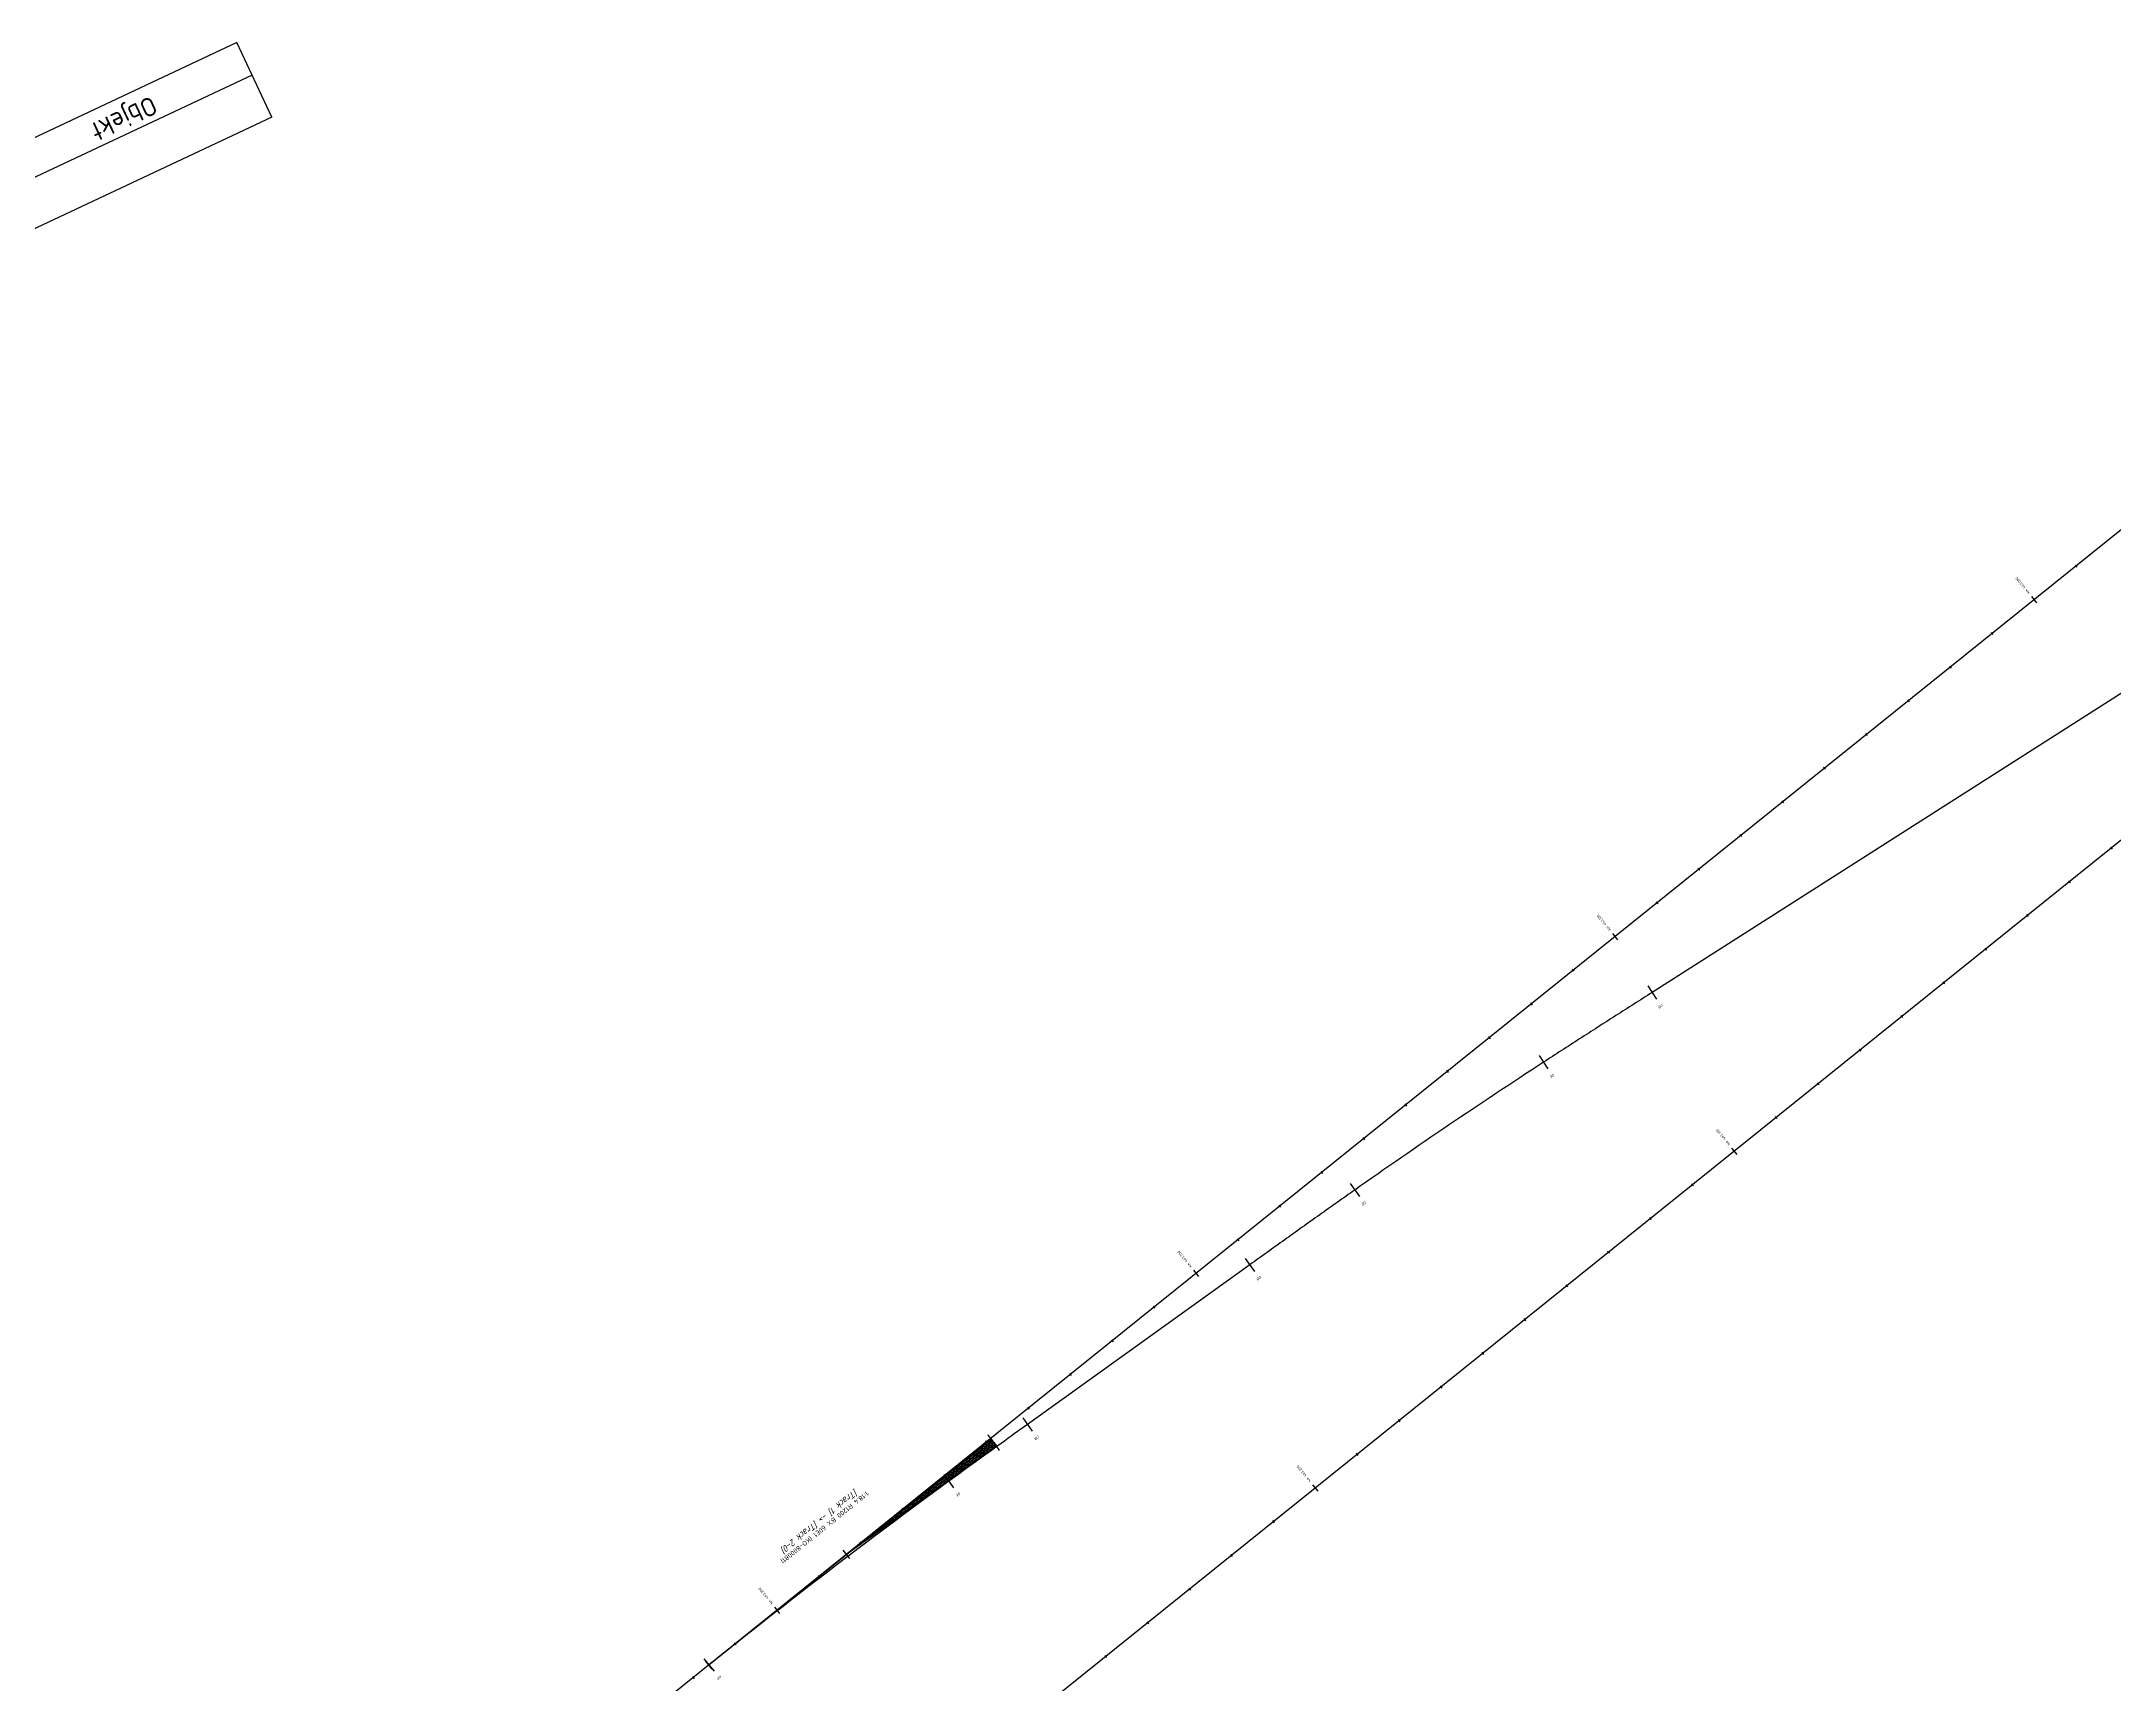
# Model space of a CAD drawing. Header units: metres. Extents: x 298967 to 310502, y 6699215 to 6703996.
# Drawn here: x 304190.9 to 304576.5, y 6702639.9 to 6702945.5 of the extents above; entities that cross this region are included whole.
import ezdxf
from ezdxf.enums import TextEntityAlignment as Align

# ---------------------------------------------------------------- set-up
doc = ezdxf.new("R2018")
doc.units = ezdxf.units.M
for name, color, linetype in [('JBTFE#ANNOTATIONS_MILEAGE', 2, 'Continuous'), ('JBTFE_TABELLER', 7, 'Continuous'), ('JBTKO$SPV', 62, 'Continuous'), ('JBTKO@OBJEKTBESKRIVELSE', 62, 'Continuous'), ('JBTKO@OBJEKTNAVN', 62, 'Continuous'), ('JBTKO@SPV_TYPE', 62, 'Continuous'), ('JBTKO_HOS', 2, 'Continuous'), ('JBTKO_HOT', 2, 'Continuous'), ('JBTKO_SPO', 2, 'Continuous'), ('JBTKO_SPV', 2, 'Continuous'), ('JBTRC$$INNSETTINGSPUNKT', 62, 'Continuous')]:
    doc.layers.add(name, color=color, linetype=linetype)
doc.styles.add('ISO', font='iso3098.shx')
doc.styles.add('RC-STANDARD', font='iso3098.shx')
doc.styles.get("Standard").update_dxf_attribs({"font": 'arial.ttf'})

# ---------------------------------------------------------------- blocks, each defined once
blk = doc.blocks.new('NO-BN-2D-JBTRC_INNSETTINGSPUNKT-Schematic')
at = {"layer": 'JBTRC$$INNSETTINGSPUNKT', "linetype": 'ByBlock', "lineweight": -2, "transparency": 16777216}
for p, q in [((-0.05, 0), (0.05, 0)), ((0, -0.05), (0, 0.05))]:
    blk.add_line(p, q, dxfattribs=at)
blk.add_circle((0, 0), 0.05, dxfattribs=at)
blk = doc.blocks.new('NO-BN-2D-JBTKO_SPV-FORBINDELSE-SPORVEKSEL-18.4-R1200-60E1-BX-2-Metric')
at = {"color": 0, "linetype": 'Continuous', "lineweight": -2, "transparency": 16777216}
for p, q in [((-67.03, 0), (-67.26, 0.22)), ((-66.49, 0), (-67.25, 0.76)), ((-66.76, 0), (-67.25, 0.49)), ((-66.22, 0), (-67.24, 1.02)), ((-65.95, 0), (-67.23, 1.28)), ((-65.69, 0), (-67.22, 1.54)), ((-65.42, 0), (-67.21, 1.8)), ((-65.15, 0), (-67, 1.86)), ((-64.88, 0), (-66.72, 1.84)), ((-64.61, 0), (-66.43, 1.83)), ((-64.34, 0), (-66.15, 1.81)), ((-64.07, 0), (-65.86, 1.8)), ((-63.8, 0), (-65.58, 1.78)), ((-63.53, 0), (-65.29, 1.76)), ((-63.26, 0), (-65.01, 1.75)), ((-62.99, 0), (-64.72, 1.73)), ((-62.72, 0), (-64.44, 1.72)), ((-62.45, 0), (-64.16, 1.7)), ((-62.18, 0), (-63.87, 1.69)), ((-61.91, 0), (-63.59, 1.67)), ((-61.64, 0), (-63.3, 1.66)), ((-61.37, 0), (-63.02, 1.64)), ((-61.11, 0), (-62.73, 1.63)), ((-60.84, 0), (-62.45, 1.61)), ((-60.57, 0), (-62.16, 1.59)), ((-60.3, 0), (-61.88, 1.58)), ((-60.03, 0), (-61.59, 1.56)), ((-59.76, 0), (-61.31, 1.55)), ((-59.49, 0), (-61.02, 1.53)), ((-59.22, 0), (-60.74, 1.52)), ((-58.95, 0), (-60.45, 1.5)), ((-58.68, 0), (-60.17, 1.49)), ((-58.41, 0), (-59.88, 1.47)), ((-58.14, 0), (-59.6, 1.45)), ((-57.87, 0), (-59.31, 1.44)), ((-57.6, 0), (-59.03, 1.42)), ((-57.33, 0), (-58.74, 1.41)), ((-57.06, 0), (-58.46, 1.39)), ((-56.8, 0), (-58.17, 1.38)), ((-56.53, 0), (-57.89, 1.36)), ((-56.26, 0), (-57.6, 1.35)), ((-55.99, 0), (-57.32, 1.33)), ((-55.72, 0), (-57.03, 1.32)), ((-55.45, 0), (-56.75, 1.3)), ((-55.18, 0), (-56.46, 1.28)), ((-54.91, 0), (-56.18, 1.27)), ((-54.64, 0), (-55.89, 1.25)), ((-54.37, 0), (-55.61, 1.24)), ((-54.1, 0), (-55.32, 1.22)), ((-53.83, 0), (-55.04, 1.21)), ((-53.56, 0), (-54.75, 1.19)), ((-53.29, 0), (-54.47, 1.18)), ((-53.02, 0), (-54.18, 1.16)), ((-52.75, 0), (-53.9, 1.15)), ((-52.48, 0), (-53.61, 1.13)), ((-52.22, 0), (-53.33, 1.11)), ((-51.95, 0), (-53.04, 1.1)), ((-51.68, 0), (-52.76, 1.08)), ((-51.41, 0), (-52.47, 1.07)), ((-51.14, 0), (-52.19, 1.05)), ((-50.87, 0), (-51.9, 1.04)), ((-50.6, 0), (-51.62, 1.02)), ((-50.33, 0), (-51.33, 1.01)), ((-50.06, 0), (-51.05, 0.99)), ((-49.79, 0), (-50.77, 0.97)), ((-49.52, 0), (-50.48, 0.96)), ((-49.25, 0), (-50.2, 0.94)), ((-48.98, 0), (-49.91, 0.93)), ((-48.71, 0), (-49.63, 0.91)), ((-48.44, 0), (-49.34, 0.9)), ((-48.17, 0), (-49.06, 0.88)), ((-47.9, 0), (-48.77, 0.87)), ((-47.64, 0), (-48.49, 0.85)), ((-47.37, 0), (-48.2, 0.84)), ((-47.1, 0), (-47.92, 0.82)), ((-46.83, 0), (-47.63, 0.8)), ((-46.56, 0), (-47.35, 0.79)), ((-46.29, 0), (-47.06, 0.77)), ((-46.02, 0), (-46.78, 0.76)), ((-45.75, 0), (-46.49, 0.74)), ((-45.48, 0), (-46.21, 0.73)), ((-45.21, 0), (-45.92, 0.71)), ((-44.94, 0), (-45.64, 0.7)), ((-44.67, 0), (-45.35, 0.68)), ((-44.4, 0), (-45.07, 0.67)), ((-44.13, 0), (-44.78, 0.65)), ((-43.86, 0), (-44.5, 0.63)), ((-43.59, 0), (-44.21, 0.62)), ((-43.32, 0), (-43.93, 0.6)), ((-43.06, 0), (-43.64, 0.59)), ((-42.79, 0), (-43.36, 0.57)), ((-42.52, 0), (-43.07, 0.56)), ((-42.25, 0), (-42.79, 0.54)), ((-41.98, 0), (-42.5, 0.53)), ((-41.71, 0), (-42.22, 0.51)), ((-41.44, 0), (-41.93, 0.49)), ((-41.17, 0), (-41.65, 0.48)), ((-40.9, 0), (-41.36, 0.46)), ((-40.63, 0), (-41.08, 0.45)), ((-40.36, 0), (-40.79, 0.43)), ((-40.09, 0), (-40.51, 0.42)), ((-39.82, 0), (-40.22, 0.4)), ((-39.55, 0), (-39.94, 0.39)), ((-39.28, 0), (-39.65, 0.37)), ((-39.01, 0), (-39.37, 0.36)), ((-38.74, 0), (-39.08, 0.34)), ((-38.48, 0), (-38.8, 0.32)), ((-38.21, 0), (-38.51, 0.31)), ((-37.94, 0), (-38.23, 0.29)), ((-37.67, 0), (-37.95, 0.28)), ((-37.4, 0), (-37.66, 0.26)), ((-37.13, 0), (-37.38, 0.25)), ((-36.86, 0), (-37.09, 0.23)), ((-36.59, 0), (-36.81, 0.22)), ((-36.32, 0), (-36.52, 0.2)), ((-36.05, 0), (-36.24, 0.19)), ((-35.78, 0), (-35.95, 0.17)), ((-35.51, 0), (-35.67, 0.15)), ((-35.24, 0), (-35.38, 0.14)), ((-34.97, 0), (-35.1, 0.12)), ((-34.7, 0), (-34.81, 0.11)), ((-34.43, 0), (-34.53, 0.09)), ((-34.16, 0), (-34.24, 0.08)), ((-33.9, 0), (-33.96, 0.06)), ((-33.63, 0), (-33.67, 0.05)), ((-33.36, 0), (-33.39, 0.03)), ((-33.09, 0), (-33.1, 0.01))]:
    blk.add_line(p, q, dxfattribs=at)
at = {"color": 0, "linetype": 'ByBlock', "lineweight": -2, "transparency": 16777216}
for p, q in [((-32.83, 1), (-32.83, -1)), ((0, 0), (-32.83, 0)), ((0, 1), (0, -1))]:
    blk.add_line(p, q, dxfattribs=at)
for points in [[(-32.83, 0), (-67.26, 0, -0.013574), (-67.21, 1.87)], [(-67.26, 0, -0.013574), (-67.21, 1.87), (-67.21, 1.87, 0.013574), (-67.26, 0)]]:
    blk.add_lwpolyline(points, format="xyb", close=True, dxfattribs=at)
for start, end in [(175.3892, 180), (180, 181.5)]:
    blk.add_arc((-32.83, 0), 34.43, start, end, dxfattribs=at)
blk = doc.blocks.new('*Z17')
at = {"color": 0, "linetype": 'ByBlock', "lineweight": -2, "transparency": 16777216}
blk.add_blockref('NO-BN-2D-JBTRC_INNSETTINGSPUNKT-Schematic', (0, 0), dxfattribs=at)
at = {"layer": 'JBTKO$SPV', "color": 0, "linetype": 'ByBlock', "lineweight": -2, "transparency": 16777216}
blk.add_blockref('NO-BN-2D-JBTKO_SPV-FORBINDELSE-SPORVEKSEL-18.4-R1200-60E1-BX-2-Metric', (0, 0), dxfattribs=at)
at = {"layer": 'JBTKO@OBJEKTBESKRIVELSE', "color": 0, "linetype": 'ByBlock', "lineweight": -2, "transparency": 16777216, "style": 'ISO'}
blk.add_attdef('OBJEKTBESKRIVELSE', text='', height=0.9, dxfattribs=at).set_placement((-32.829, -11), align=Align.MIDDLE_CENTER)
at = {"layer": 'JBTKO@OBJEKTNAVN', "color": 0, "linetype": 'ByBlock', "lineweight": -2, "transparency": 16777216, "style": 'ISO', "oblique": 15}
blk.add_attdef('OBJEKTNAVN', text='', height=1.25, dxfattribs=at).set_placement((-32.829, -8), align=Align.MIDDLE_CENTER)
at = {"layer": 'JBTKO@SPV_TYPE', "color": 0, "linetype": 'ByBlock', "lineweight": -2, "transparency": 16777216, "style": 'ISO'}
blk.add_attdef('BETEGNELSE', text='', height=0.9, dxfattribs=at).set_placement((-32.829, -6.5), align=Align.MIDDLE_CENTER)
blk = doc.blocks.new('*Z73', base_point=(306521.26, 6703679.59))
at = {"color": 0}
for p, q in [((304569.16, 6702848.14), (304569.48, 6702847.75)), ((304561.06, 6702842.26), (304562, 6702841.09)), ((304553.58, 6702835.6), (304553.89, 6702835.21)), ((304545.78, 6702829.34), (304546.1, 6702828.95)), ((304537.99, 6702823.07), (304538.3, 6702822.68)), ((304530.2, 6702816.81), (304530.51, 6702816.42)), ((304522.4, 6702810.54), (304522.72, 6702810.15)), ((304514.61, 6702804.27), (304514.92, 6702803.88)), ((304506.82, 6702798.01), (304507.13, 6702797.62)), ((304499.02, 6702791.74), (304499.34, 6702791.35)), ((304491.23, 6702785.48), (304491.54, 6702785.09)), ((304483.12, 6702779.6), (304484.06, 6702778.43)), ((304475.64, 6702772.94), (304475.96, 6702772.56)), ((304467.85, 6702766.68), (304468.16, 6702766.29)), ((304460.06, 6702760.41), (304460.37, 6702760.02)), ((304452.26, 6702754.15), (304452.58, 6702753.76)), ((304444.47, 6702747.88), (304444.78, 6702747.49)), ((304436.68, 6702741.62), (304436.99, 6702741.23)), ((304428.88, 6702735.35), (304429.2, 6702734.96)), ((304421.09, 6702729.08), (304421.4, 6702728.69)), ((304413.3, 6702722.82), (304413.61, 6702722.43)), ((304405.19, 6702716.94), (304406.13, 6702715.77)), ((304397.71, 6702710.29), (304398.02, 6702709.9)), ((304389.91, 6702704.02), (304390.23, 6702703.63)), ((304382.12, 6702697.75), (304382.43, 6702697.36)), ((304374.33, 6702691.49), (304374.64, 6702691.1)), ((304366.53, 6702685.22), (304366.85, 6702684.83)), ((304358.74, 6702678.96), (304359.05, 6702678.57)), ((304350.95, 6702672.69), (304351.26, 6702672.3)), ((304343.15, 6702666.42), (304343.47, 6702666.03)), ((304335.36, 6702660.16), (304335.67, 6702659.77)), ((304327.25, 6702654.28), (304328.19, 6702653.11)), ((304319.77, 6702647.63), (304320.09, 6702647.24)), ((304311.98, 6702641.36), (304312.29, 6702640.97))]:
    blk.add_line(p, q, dxfattribs=at)
at = {"color": 0, "char_height": 0.5, "attachment_point": 4, "rotation": 128.7992, "style": 'RC-STANDARD'}
for s, insert in [('km 463.000', (304560.59, 6702842.84)), ('km 463.100', (304482.65, 6702780.18)), ('km 463.200', (304404.72, 6702717.53)), ('km 463.300', (304326.78, 6702654.87))]:
    blk.add_mtext(s, dxfattribs=dict(at, insert=insert))
blk = doc.blocks.new('*Z74', base_point=(305765.6, 6703577.29))
at = {"color": 0}
for p, q in [((304575.74, 6702795.68), (304576.06, 6702795.29)), ((304567.95, 6702789.42), (304568.26, 6702789.03)), ((304560.16, 6702783.15), (304560.47, 6702782.76)), ((304552.36, 6702776.89), (304552.68, 6702776.5)), ((304544.57, 6702770.62), (304544.88, 6702770.23)), ((304536.78, 6702764.35), (304537.09, 6702763.97)), ((304528.98, 6702758.09), (304529.3, 6702757.7)), ((304521.19, 6702751.82), (304521.5, 6702751.43)), ((304513.4, 6702745.56), (304513.71, 6702745.17)), ((304505.29, 6702739.68), (304506.23, 6702738.51)), ((304497.81, 6702733.03), (304498.12, 6702732.64)), ((304490.02, 6702726.76), (304490.33, 6702726.37)), ((304482.22, 6702720.49), (304482.54, 6702720.1)), ((304474.43, 6702714.23), (304474.74, 6702713.84)), ((304466.64, 6702707.96), (304466.95, 6702707.57)), ((304458.84, 6702701.7), (304459.16, 6702701.31)), ((304451.05, 6702695.43), (304451.36, 6702695.04)), ((304443.25, 6702689.16), (304443.57, 6702688.77)), ((304435.46, 6702682.9), (304435.77, 6702682.51)), ((304427.35, 6702677.02), (304428.29, 6702675.85)), ((304419.87, 6702670.37), (304420.19, 6702669.98)), ((304412.08, 6702664.1), (304412.39, 6702663.71)), ((304404.29, 6702657.83), (304404.6, 6702657.44)), ((304396.49, 6702651.57), (304396.81, 6702651.18)), ((304388.7, 6702645.3), (304389.01, 6702644.91))]:
    blk.add_line(p, q, dxfattribs=at)
at = {"color": 0, "char_height": 0.5, "attachment_point": 4, "rotation": 128.7992, "style": 'RC-STANDARD'}
for s, insert in [('km 463.100', (304504.82, 6702740.27)), ('km 463.200', (304426.88, 6702677.61))]:
    blk.add_mtext(s, dxfattribs=dict(at, insert=insert))
blk = doc.blocks.new('*T116')
at = {"layer": 'JBTFE_TABELLER', "color": 0, "linetype": 'ByBlock', "lineweight": -2, "transparency": 16777216}
for p, q in [((-6.52, 13.88), (-1165.09, -530.29)), ((0, 0), (-6.52, 13.88)), ((-3.68, 7.84), (-1162.25, -536.33)), ((0, 0), (-1158.57, -544.17)), ((-48.94, -13.41), (-51.78, -7.38)), ((-94.2, -34.67), (-97.03, -28.63)), ((-139.45, -55.93), (-142.29, -49.89)), ((-184.71, -77.18), (-187.54, -71.15)), ((-229.97, -98.44), (-232.8, -92.4)), ((-275.22, -119.7), (-278.06, -113.66)), ((-320.48, -140.95), (-323.31, -134.92)), ((-365.74, -162.21), (-368.57, -156.17)), ((-410.99, -183.47), (-413.83, -177.43)), ((-456.25, -204.72), (-459.08, -198.69)), ((-501.51, -225.98), (-504.34, -219.94)), ((-546.76, -247.24), (-549.6, -241.2)), ((-573.92, -259.99), (-576.75, -253.95)), ((-601.07, -272.74), (-603.91, -266.71)), ((-628.22, -285.5), (-631.06, -279.46)), ((-673.48, -306.75), (-676.32, -300.72)), ((-718.74, -328.01), (-721.57, -321.98)), ((-763.99, -349.27), (-766.83, -343.23)), ((-809.25, -370.52), (-812.09, -364.49)), ((-854.51, -391.78), (-857.34, -385.75)), ((-899.76, -413.04), (-902.6, -407)), ((-926.92, -425.79), (-929.75, -419.76)), ((-954.07, -438.54), (-956.91, -432.51)), ((-981.23, -451.3), (-984.06, -445.26)), ((-1026.48, -472.56), (-1029.32, -466.52)), ((-1071.74, -493.81), (-1074.57, -487.78)), ((-1117, -515.07), (-1119.83, -509.03)), ((-1158.57, -544.17), (-1165.09, -530.29))]:
    blk.add_line(p, q, dxfattribs=at)
at = {"layer": 'JBTFE_TABELLER', "color": 0, "transparency": 16777216, "attachment_point": 5, "rotation": 205.1591, "style": 'RC-STANDARD'}
for s, insert, char_height, width in [('Objekt', (-27.73, 0.23), 3.5, 48), ('Beskrivelse', (-72.99, -21.02), 3.5, 48), ('Tilhører objekt', (-118.24, -42.28), 3.5, 48), ('Tilhører lokasjon', (-163.5, -63.54), 3.5, 48), ('Navn/nr', (-208.76, -84.79), 3.5, 48), ('Idriftssatt dato', (-254.01, -106.05), 3.5, 48), ('Km(fra)', (-299.27, -127.31), 3.5, 48), ('Side(fra)', (-344.53, -148.56), 3.5, 48), ('Sportype(fra)', (-389.78, -169.82), 3.5, 48), ('Spornr(fra)', (-435.04, -191.08), 3.5, 48), ('Avst/Spormidt(fra)', (-480.3, -212.33), 3.5, 48), ('Eier', (-525.55, -233.59), 3.5, 48), ('Nord(fra)', (-561.76, -250.6), 3.5, 28), ('Banedata VET', (-581.13, -268.16), 5, 1278), ('Øst(fra)', (-588.91, -263.35), 3.5, 28), ('Høyde(fra)', (-616.07, -276.1), 3.5, 28), ('Dokumentreferanse', (-652.27, -293.11), 3.5, 48), ('Serienr.', (-697.53, -314.36), 3.5, 48), ('trasépunkt', (-742.78, -335.62), 3.5, 48), ('Kurveradius(m)', (-788.04, -356.88), 3.5, 48), ('Tangentlengde (m)', (-833.3, -378.13), 3.5, 48), ('Tangenthøyde (m)', (-878.55, -399.39), 3.5, 48), ('Nord', (-914.76, -416.4), 3.5, 28), ('Øst', (-941.91, -429.15), 3.5, 28), ('Høyde (m)', (-969.07, -441.9), 3.5, 28), ('SE 1 Km', (-1005.27, -458.91), 3.5, 48), ('SE 1 Stigning (prom)', (-1050.53, -480.17), 3.5, 48), ('SE 2 Km', (-1095.78, -501.42), 3.5, 48), ('SE 2 Stigning (prom)', (-1141.04, -522.68), 3.5, 48)]:
    blk.add_mtext(s, dxfattribs=dict(at, insert=insert, char_height=char_height, width=width))
blk = doc.blocks.new('NO-BN-2D-JBTKO_DIV-KARAKTERISTISK-PUNKT-Geographic')
at = {"color": 0, "linetype": 'ByBlock', "lineweight": -2, "transparency": 16777216}
blk.add_line((0, -1.5), (0, 1.5), dxfattribs=at)
blk = doc.blocks.new('*Z251')
at = {"color": 0, "linetype": 'ByBlock', "lineweight": -2, "transparency": 16777216}
blk.add_blockref('NO-BN-2D-JBTRC_INNSETTINGSPUNKT-Schematic', (0, 0), dxfattribs=at)
at = {"color": 0, "linetype": 'ByBlock', "lineweight": -2, "transparency": 16777216, "rotation": 359.9999993342664}
blk.add_blockref('NO-BN-2D-JBTKO_DIV-KARAKTERISTISK-PUNKT-Geographic', (0, 0), dxfattribs=at)
at = {"layer": 'JBTKO@OBJEKTBESKRIVELSE', "color": 0, "linetype": 'ByBlock', "lineweight": -2, "transparency": 16777216, "style": 'ISO'}
blk.add_attdef('OBJEKTBESKRIVELSE', text='', height=0.9, dxfattribs=at).set_placement((0, 4), align=Align.MIDDLE_CENTER)
at = {"layer": 'JBTKO@OBJEKTNAVN', "color": 0, "linetype": 'ByBlock', "lineweight": -2, "transparency": 16777216, "style": 'ISO', "oblique": 15}
blk.add_attdef('OBJEKTNAVN', text='', height=0.5, dxfattribs=at).set_placement((0, 3), align=Align.MIDDLE_CENTER)
blk = doc.blocks.new('*Z253')
at = {"color": 0, "linetype": 'ByBlock', "lineweight": -2, "transparency": 16777216}
blk.add_blockref('NO-BN-2D-JBTRC_INNSETTINGSPUNKT-Schematic', (0, 0), dxfattribs=at)
at = {"color": 0, "linetype": 'ByBlock', "lineweight": -2, "transparency": 16777216, "rotation": 359.9999997737967}
blk.add_blockref('NO-BN-2D-JBTKO_DIV-KARAKTERISTISK-PUNKT-Geographic', (0, 0), dxfattribs=at)
at = {"layer": 'JBTKO@OBJEKTBESKRIVELSE', "color": 0, "linetype": 'ByBlock', "lineweight": -2, "transparency": 16777216, "style": 'ISO'}
blk.add_attdef('OBJEKTBESKRIVELSE', text='', height=0.9, dxfattribs=at).set_placement((0, 4), align=Align.MIDDLE_CENTER)
at = {"layer": 'JBTKO@OBJEKTNAVN', "color": 0, "linetype": 'ByBlock', "lineweight": -2, "transparency": 16777216, "style": 'ISO', "oblique": 15}
blk.add_attdef('OBJEKTNAVN', text='', height=0.5, dxfattribs=at).set_placement((0, 3), align=Align.MIDDLE_CENTER)
blk = doc.blocks.new('*Z255')
at = {"color": 0, "linetype": 'ByBlock', "lineweight": -2, "transparency": 16777216}
for name in ['NO-BN-2D-JBTRC_INNSETTINGSPUNKT-Schematic', 'NO-BN-2D-JBTKO_DIV-KARAKTERISTISK-PUNKT-Geographic']:
    blk.add_blockref(name, (0, 0), dxfattribs=at)
at = {"layer": 'JBTKO@OBJEKTBESKRIVELSE', "color": 0, "linetype": 'ByBlock', "lineweight": -2, "transparency": 16777216, "style": 'ISO'}
blk.add_attdef('OBJEKTBESKRIVELSE', text='', height=0.9, dxfattribs=at).set_placement((0, 4), align=Align.MIDDLE_CENTER)
at = {"layer": 'JBTKO@OBJEKTNAVN', "color": 0, "linetype": 'ByBlock', "lineweight": -2, "transparency": 16777216, "style": 'ISO', "oblique": 15}
blk.add_attdef('OBJEKTNAVN', text='', height=0.5, dxfattribs=at).set_placement((0, 3), align=Align.MIDDLE_CENTER)
blk = doc.blocks.new('NO-BN-2D-JBTFE_WCH-WATCH-Geographic')
at = {"color": 0, "linetype": 'ByBlock', "lineweight": -2, "transparency": 16777216, "flags": 128}
blk.add_attdef('W', text='', height=1.8, dxfattribs=at).set_placement((0, 0), align=Align.MIDDLE_CENTER)
blk = doc.blocks.new('*Z256')
at = {"color": 0, "linetype": 'ByBlock', "lineweight": -2, "transparency": 16777216}
ref = blk.add_blockref('NO-BN-2D-JBTFE_WCH-WATCH-Geographic', (0, 0), dxfattribs=dict(at, rotation=4.534232093903051e-08))
lines = blk.add_mtext('Klotoide\\PL=24.000\\P<R1200.000-RL>', dxfattribs={"color": 0, "linetype": 'ByBlock', "lineweight": -2, "transparency": 16777216, "extrusion": (0, 1, 4.66728e-62), "insert": (0, 0), "char_height": 1, "width": 1, "attachment_point": 1, "text_direction": (1, 0, 0), "line_spacing_factor": 0.25})
ref.add_attrib('W', '', (0, 0)).embed_mtext(lines)
at = {"layer": 'JBTKO@OBJEKTBESKRIVELSE', "color": 0, "linetype": 'ByBlock', "lineweight": -2, "transparency": 16777216, "style": 'ISO'}
blk.add_attdef('OBJEKTBESKRIVELSE', text='', height=0.9, dxfattribs=at).set_placement((0, 11), align=Align.MIDDLE_CENTER)
at = {"layer": 'JBTKO@OBJEKTNAVN', "color": 0, "linetype": 'ByBlock', "lineweight": -2, "transparency": 16777216, "style": 'ISO', "oblique": 15}
blk.add_attdef('OBJEKTNAVN', text='', height=1.25, dxfattribs=at).set_placement((0, 8), align=Align.MIDDLE_CENTER)
blk = doc.blocks.new('*Z257')
at = {"color": 0, "linetype": 'ByBlock', "lineweight": -2, "transparency": 16777216}
for name in ['NO-BN-2D-JBTRC_INNSETTINGSPUNKT-Schematic', 'NO-BN-2D-JBTKO_DIV-KARAKTERISTISK-PUNKT-Geographic']:
    blk.add_blockref(name, (0, 0), dxfattribs=at)
at = {"layer": 'JBTKO@OBJEKTBESKRIVELSE', "color": 0, "linetype": 'ByBlock', "lineweight": -2, "transparency": 16777216, "style": 'ISO'}
blk.add_attdef('OBJEKTBESKRIVELSE', text='', height=0.9, dxfattribs=at).set_placement((0, 4), align=Align.MIDDLE_CENTER)
at = {"layer": 'JBTKO@OBJEKTNAVN', "color": 0, "linetype": 'ByBlock', "lineweight": -2, "transparency": 16777216, "style": 'ISO', "oblique": 15}
blk.add_attdef('OBJEKTNAVN', text='', height=0.5, dxfattribs=at).set_placement((0, 3), align=Align.MIDDLE_CENTER)
blk = doc.blocks.new('*Z259')
at = {"color": 0, "linetype": 'ByBlock', "lineweight": -2, "transparency": 16777216}
blk.add_blockref('NO-BN-2D-JBTRC_INNSETTINGSPUNKT-Schematic', (0, 0), dxfattribs=at)
at = {"color": 0, "linetype": 'ByBlock', "lineweight": -2, "transparency": 16777216, "rotation": 2.960840007468732e-06}
blk.add_blockref('NO-BN-2D-JBTKO_DIV-KARAKTERISTISK-PUNKT-Geographic', (0, 0), dxfattribs=at)
at = {"layer": 'JBTKO@OBJEKTBESKRIVELSE', "color": 0, "linetype": 'ByBlock', "lineweight": -2, "transparency": 16777216, "style": 'ISO'}
blk.add_attdef('OBJEKTBESKRIVELSE', text='', height=0.9, dxfattribs=at).set_placement((0, 4), align=Align.MIDDLE_CENTER)
at = {"layer": 'JBTKO@OBJEKTNAVN', "color": 0, "linetype": 'ByBlock', "lineweight": -2, "transparency": 16777216, "style": 'ISO', "oblique": 15}
blk.add_attdef('OBJEKTNAVN', text='', height=0.5, dxfattribs=at).set_placement((0, 3), align=Align.MIDDLE_CENTER)
blk = doc.blocks.new('*Z261')
at = {"color": 0, "linetype": 'ByBlock', "lineweight": -2, "transparency": 16777216}
for name in ['NO-BN-2D-JBTRC_INNSETTINGSPUNKT-Schematic', 'NO-BN-2D-JBTKO_DIV-KARAKTERISTISK-PUNKT-Geographic']:
    blk.add_blockref(name, (0, 0), dxfattribs=at)
at = {"layer": 'JBTKO@OBJEKTBESKRIVELSE', "color": 0, "linetype": 'ByBlock', "lineweight": -2, "transparency": 16777216, "style": 'ISO'}
blk.add_attdef('OBJEKTBESKRIVELSE', text='', height=0.9, dxfattribs=at).set_placement((0, 4), align=Align.MIDDLE_CENTER)
at = {"layer": 'JBTKO@OBJEKTNAVN', "color": 0, "linetype": 'ByBlock', "lineweight": -2, "transparency": 16777216, "style": 'ISO', "oblique": 15}
blk.add_attdef('OBJEKTNAVN', text='', height=0.5, dxfattribs=at).set_placement((0, 3), align=Align.MIDDLE_CENTER)
blk = doc.blocks.new('*Z262')
at = {"color": 0, "linetype": 'ByBlock', "lineweight": -2, "transparency": 16777216}
for name in ['NO-BN-2D-JBTRC_INNSETTINGSPUNKT-Schematic', 'NO-BN-2D-JBTKO_DIV-KARAKTERISTISK-PUNKT-Geographic']:
    blk.add_blockref(name, (0, 0), dxfattribs=at)
at = {"layer": 'JBTKO@OBJEKTBESKRIVELSE', "color": 0, "linetype": 'ByBlock', "lineweight": -2, "transparency": 16777216, "style": 'ISO'}
blk.add_attdef('OBJEKTBESKRIVELSE', text='', height=0.9, dxfattribs=at).set_placement((0, 4), align=Align.MIDDLE_CENTER)
at = {"layer": 'JBTKO@OBJEKTNAVN', "color": 0, "linetype": 'ByBlock', "lineweight": -2, "transparency": 16777216, "style": 'ISO', "oblique": 15}
blk.add_attdef('OBJEKTNAVN', text='', height=0.5, dxfattribs=at).set_placement((0, 3), align=Align.MIDDLE_CENTER)

msp = doc.modelspace()

# ---------------------------------------------------------------- linework, layer by layer
at = {"layer": 'JBTKO_SPO', "flags": 128}
for points in [[(305778.52, 6703583.17, 0.000177), (305770.37, 6703579.35), (305186.29, 6703305.88, 0.000173), (305178.24, 6703302.1, 0.000519), (305170.19, 6703298.32, 0.000865), (305162.16, 6703294.52, 0.00121), (305154.14, 6703290.68, 0.001556), (305146.15, 6703286.8, 0.001902), (305138.18, 6703282.86, 0.002248), (305130.24, 6703278.86, 0.002594), (305122.34, 6703274.78, 0.002939), (305114.49, 6703270.61, 0.034623), (305030.98, 6703217.89, 0.002973), (305023.64, 6703212.44, 0.002515), (305016.36, 6703206.91, 0.002058), (305009.13, 6703201.31, 0.001601), (305001.94, 6703195.67, 0.001143), (304994.78, 6703189.98, 0.000686), (304987.64, 6703184.26, 0.000229), (304980.51, 6703178.54), (300916.88, 6699911.39, -0.00005)], [(305216.61, 6703288.98, 0.039252), (305103.54, 6703218.47, 0.002413), (305096.52, 6703213.24, 0.002091), (305089.56, 6703207.95, 0.001769), (305082.63, 6703202.6, 0.001448), (305075.74, 6703197.21, 0.001126), (305068.88, 6703191.78, 0.000804), (305062.04, 6703186.32, 0.000483), (305055.21, 6703180.85, 0.000161), (305048.39, 6703175.37), (300945.07, 6699876.32, -0.000049)], [(304628.98, 6702856.9), (304490.49, 6702768.62, 0.000278), (304483.75, 6702764.32, 0.000833), (304477.01, 6702760, 0.001389), (304470.3, 6702755.65, 0.008834), (304435.19, 6702731.88, 0.001389), (304428.66, 6702727.26, 0.000833), (304422.15, 6702722.61, 0.000278), (304415.65, 6702717.95), (304374.29, 6702688.25, 0.000208), (304369.42, 6702684.75, 0.000625), (304364.55, 6702681.24, 0.001042), (304359.69, 6702677.71, 0.011715), (304315.06, 6702643.52)]]:
    msp.add_lwpolyline(points, format="xyb", dxfattribs=at)

# ---------------------------------------------------------------- block references
msp.add_blockref('*T116', (304233.76, 6702931.44))
at = {"layer": 'JBTFE#ANNOTATIONS_MILEAGE'}
for name, p in [('*Z73', (306521.26, 6703679.59)), ('*Z74', (305765.6, 6703577.29))]:
    msp.add_blockref(name, p, dxfattribs=at)
at = {"layer": 'JBTKO_HOS', "rotation": 215.5411450376152}
msp.add_blockref('*Z256', (304421.91, 6702729.82, 17.21), dxfattribs=at)
at = {"layer": 'JBTKO_HOT'}
ref = msp.add_blockref('*Z251', (304490.49, 6702768.62, 16.43), dxfattribs=dict(at, rotation=212.5139395448375))
ref.add_attrib('OBJEKTNAVN', 'OB', dxfattribs={"layer": 'JBTKO@OBJEKTNAVN', "color": 0, "linetype": 'ByBlock', "lineweight": -2, "transparency": 16777216, "height": 0.5, "rotation": 212.5139, "style": 'ISO', "oblique": 15}).set_placement((304492.1, 6702766.09, 16.43), align=Align.MIDDLE_CENTER)
ref = msp.add_blockref('*Z253', (304470.3, 6702755.65, 16.69), dxfattribs=dict(at, rotation=213.0868975403011))
ref.add_attrib('OBJEKTNAVN', 'OE', dxfattribs={"layer": 'JBTKO@OBJEKTNAVN', "color": 0, "linetype": 'ByBlock', "lineweight": -2, "transparency": 16777216, "height": 0.5, "rotation": 213.0869, "style": 'ISO', "oblique": 15}).set_placement((304471.93, 6702753.14, 16.69), align=Align.MIDDLE_CENTER)
ref = msp.add_blockref('*Z255', (304435.19, 6702731.88, 17.11), dxfattribs=dict(at, rotation=215.1114266858386))
ref.add_attrib('OBJEKTNAVN', 'OE', dxfattribs={"layer": 'JBTKO@OBJEKTNAVN', "color": 0, "linetype": 'ByBlock', "lineweight": -2, "transparency": 16777216, "height": 0.5, "rotation": 215.1114, "style": 'ISO', "oblique": 15}).set_placement((304436.91, 6702729.43, 17.11), align=Align.MIDDLE_CENTER)
ref = msp.add_blockref('*Z257', (304415.65, 6702717.95, 17.32), dxfattribs=dict(at, rotation=215.6843879576665))
ref.add_attrib('OBJEKTNAVN', 'OB', dxfattribs={"layer": 'JBTKO@OBJEKTNAVN', "color": 0, "linetype": 'ByBlock', "lineweight": -2, "transparency": 16777216, "height": 0.5, "rotation": 215.6844, "style": 'ISO', "oblique": 15}).set_placement((304417.4, 6702715.51, 17.32), align=Align.MIDDLE_CENTER)
ref = msp.add_blockref('*Z259', (304374.29, 6702688.25, 17.78), dxfattribs=dict(at, rotation=215.6843849968266))
ref.add_attrib('OBJEKTNAVN', 'OB', dxfattribs={"layer": 'JBTKO@OBJEKTNAVN', "color": 0, "linetype": 'ByBlock', "lineweight": -2, "transparency": 16777216, "height": 0.5, "rotation": 215.6844, "style": 'ISO', "oblique": 15}).set_placement((304376.04, 6702685.81, 17.78), align=Align.MIDDLE_CENTER)
ref = msp.add_blockref('*Z261', (304359.69, 6702677.71, 17.94), dxfattribs=dict(at, rotation=216.1141052075915))
ref.add_attrib('OBJEKTNAVN', 'OE', dxfattribs={"layer": 'JBTKO@OBJEKTNAVN', "color": 0, "linetype": 'ByBlock', "lineweight": -2, "transparency": 16777216, "height": 0.5, "rotation": 216.1141, "style": 'ISO', "oblique": 15}).set_placement((304361.46, 6702675.29, 17.94), align=Align.MIDDLE_CENTER)
ref = msp.add_blockref('*Z262', (304315.06, 6702643.52, 18.44), dxfattribs=dict(at, rotation=218.7988131616957))
ref.add_attrib('OBJEKTNAVN', 'KP', dxfattribs={"layer": 'JBTKO@OBJEKTNAVN', "color": 0, "linetype": 'ByBlock', "lineweight": -2, "transparency": 16777216, "height": 0.5, "rotation": 218.7988, "style": 'ISO', "oblique": 15}).set_placement((304316.94, 6702641.18, 18.44), align=Align.MIDDLE_CENTER)
at = {"layer": 'JBTKO_SPV'}
ref = msp.add_blockref('*Z17', (304315.06, 6702643.52, 18.44), dxfattribs=dict(at, rotation=218.7991634007391))
ref.add_attrib('OBJEKTNAVN', '[Track 1] -> [Track 2-0]', dxfattribs={"layer": 'JBTKO@OBJEKTNAVN', "color": 0, "linetype": 'ByBlock', "lineweight": -2, "transparency": 16777216, "height": 1.25, "rotation": 218.7992, "style": 'ISO', "oblique": 15}).set_placement((304335.64, 6702670.32, 18.44), align=Align.MIDDLE_CENTER)
ref.add_attrib('BETEGNELSE', '1:18.4 R1200 BX 60E1 (KO-800081)', dxfattribs={"layer": 'JBTKO@SPV_TYPE', "color": 0, "linetype": 'ByBlock', "lineweight": -2, "transparency": 16777216, "height": 0.9, "rotation": 218.7992, "style": 'ISO'}).set_placement((304336.58, 6702669.15, 18.44), align=Align.MIDDLE_CENTER)

doc.saveas('drawing.dxf')
